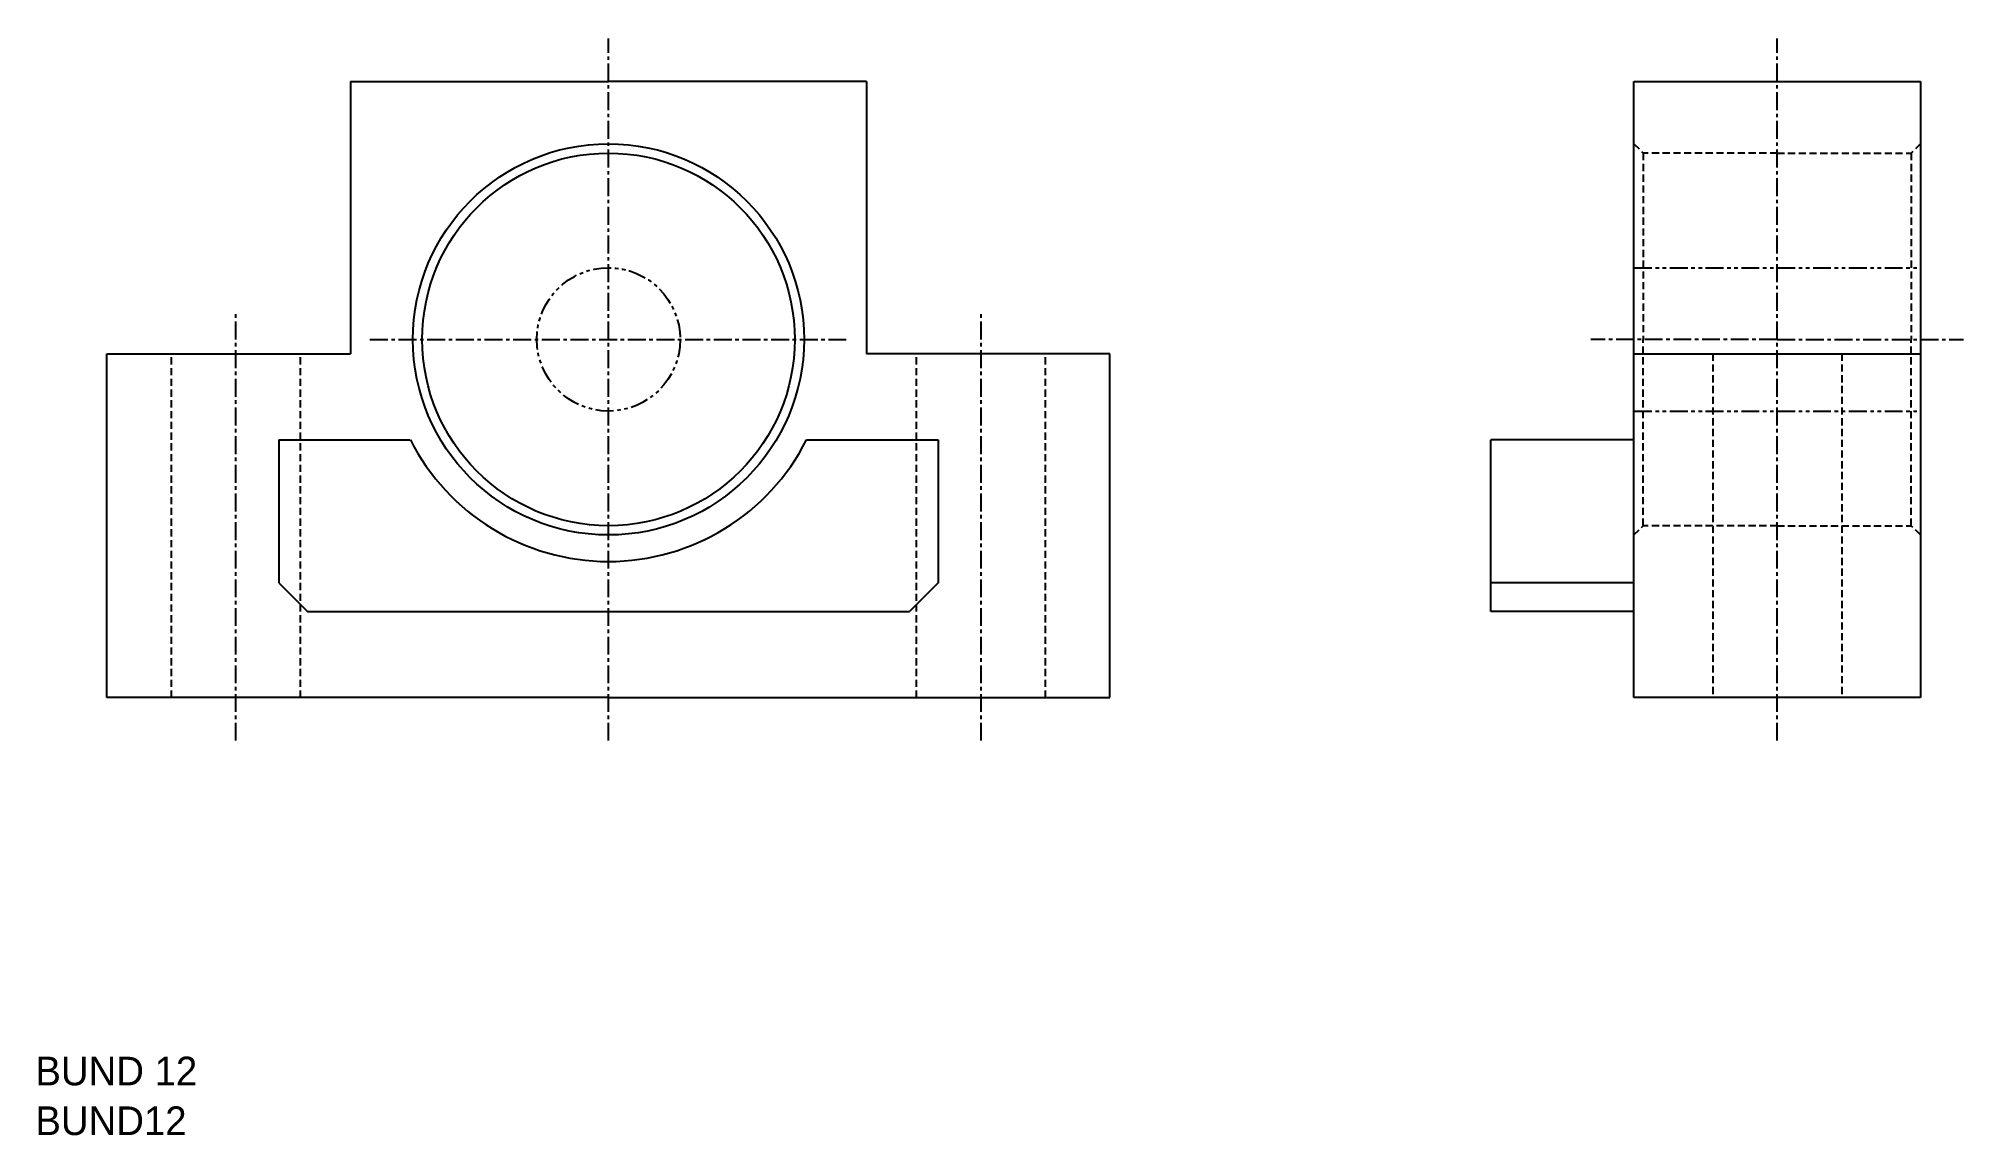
# Model space of a CAD drawing. Extents: x 10 to 145, y -6 to 71.
import ezdxf

# ---------------------------------------------------------------- set-up
doc = ezdxf.new("R2010")
doc.units = 0
for name, pattern in [('CENTER', [2, 1.25, -0.25, 0.25, -0.25]), ('DASHED', [0.75, 0.5, -0.25]), ('PHANTOM', [2.5, 1.25, -0.25, 0.25, -0.25, 0.25, -0.25])]:
    doc.linetypes.add(name, pattern=pattern)
doc.layers.get('0').update_dxf_attribs({"linetype": 'CONTINUOUS'})
doc.layers.add('CENTER', color=1, linetype='CENTER')

msp = doc.modelspace()

# ---------------------------------------------------------------- linework, layer by layer
at = {"color": 7, "linetype": 'CONTINUOUS'}
for p, q in [((32, 68), (32, 49)), ((32, 68), (50, 68)), ((68, 68), (50, 68)), ((68, 68), (68, 49)), ((121.57, 25), (121.57, 68)), ((121.57, 68), (141.57, 68)), ((141.57, 68), (141.57, 25)), ((15, 25), (15, 49)), ((85, 25), (85, 49)), ((121.57, 49), (141.57, 49)), ((27, 43), (36.17, 43)), ((27, 43), (27, 33)), ((63.83, 43), (73, 43)), ((73, 43), (73, 33)), ((111.57, 31), (111.57, 43)), ((121.57, 43), (111.57, 43)), ((121.57, 31), (121.57, 43)), ((27, 33), (29, 31)), ((73, 33), (71, 31)), ((121.57, 33), (111.57, 33)), ((29, 31), (71, 31)), ((121.57, 31), (111.57, 31)), ((50, 25), (15, 25)), ((50, 25), (85, 25)), ((141.57, 25), (121.57, 25))]:
    msp.add_line(p, q, dxfattribs=at)
at = {"color": 3, "linetype": 'DASHED'}
for p, q in [((121.57, 63.65), (122.22, 63)), ((141.57, 63.65), (140.92, 63)), ((122.22, 63), (122.22, 50)), ((131.57, 63), (122.22, 63)), ((131.57, 63), (140.92, 63)), ((140.92, 63), (140.92, 50)), ((122.22, 37), (122.22, 50)), ((140.92, 37), (140.92, 50)), ((19.5, 25), (19.5, 49)), ((28.5, 25), (28.5, 49)), ((71.5, 25), (71.5, 49)), ((80.5, 25), (80.5, 49)), ((127.07, 49), (127.07, 25)), ((136.07, 49), (136.07, 25)), ((121.57, 36.35), (122.22, 37)), ((131.57, 37), (122.22, 37)), ((131.57, 37), (140.92, 37)), ((141.57, 36.35), (140.92, 37))]:
    msp.add_line(p, q, dxfattribs=at)
at = {"color": 3, "linetype": 'PHANTOM'}
for p, q in [((121.57, 55), (141.57, 55)), ((121.57, 45), (141.57, 45))]:
    msp.add_line(p, q, dxfattribs=at)
at = {"color": 7, "linetype": 'CONTINUOUS'}
for points in [[(15, 49), (32, 49)], [(85, 49), (68, 49)]]:
    msp.add_lwpolyline(points, dxfattribs=at)
for radius in [13.65, 13]:
    msp.add_circle((50, 50), radius, dxfattribs=at)
at = {"color": 3, "linetype": 'PHANTOM'}
msp.add_circle((50, 50), 5, dxfattribs=at)
at = {"color": 7, "linetype": 'CONTINUOUS'}
msp.add_arc((50, 50), 15.5, 206.8472, 333.1528, dxfattribs=at)
at = {"layer": 'CENTER', "color": 1, "linetype": 'CENTER'}
for p, q in [((50, 22), (50, 71)), ((131.57, 22), (131.57, 71)), ((24, 22), (24, 52)), ((76, 22), (76, 52)), ((33.35, 50), (66.65, 50)), ((131.57, 50), (118.57, 50)), ((131.57, 50), (144.57, 50))]:
    msp.add_line(p, q, dxfattribs=at)

# ---------------------------------------------------------------- texts
at = {"color": 7, "linetype": 'CONTINUOUS'}
for s, p in [('BUND 12', (10, -2.06)), ('BUND12', (10, -5.53))]:
    msp.add_text(s, height=2, dxfattribs=at).set_placement(p)

doc.saveas('drawing.dxf')
